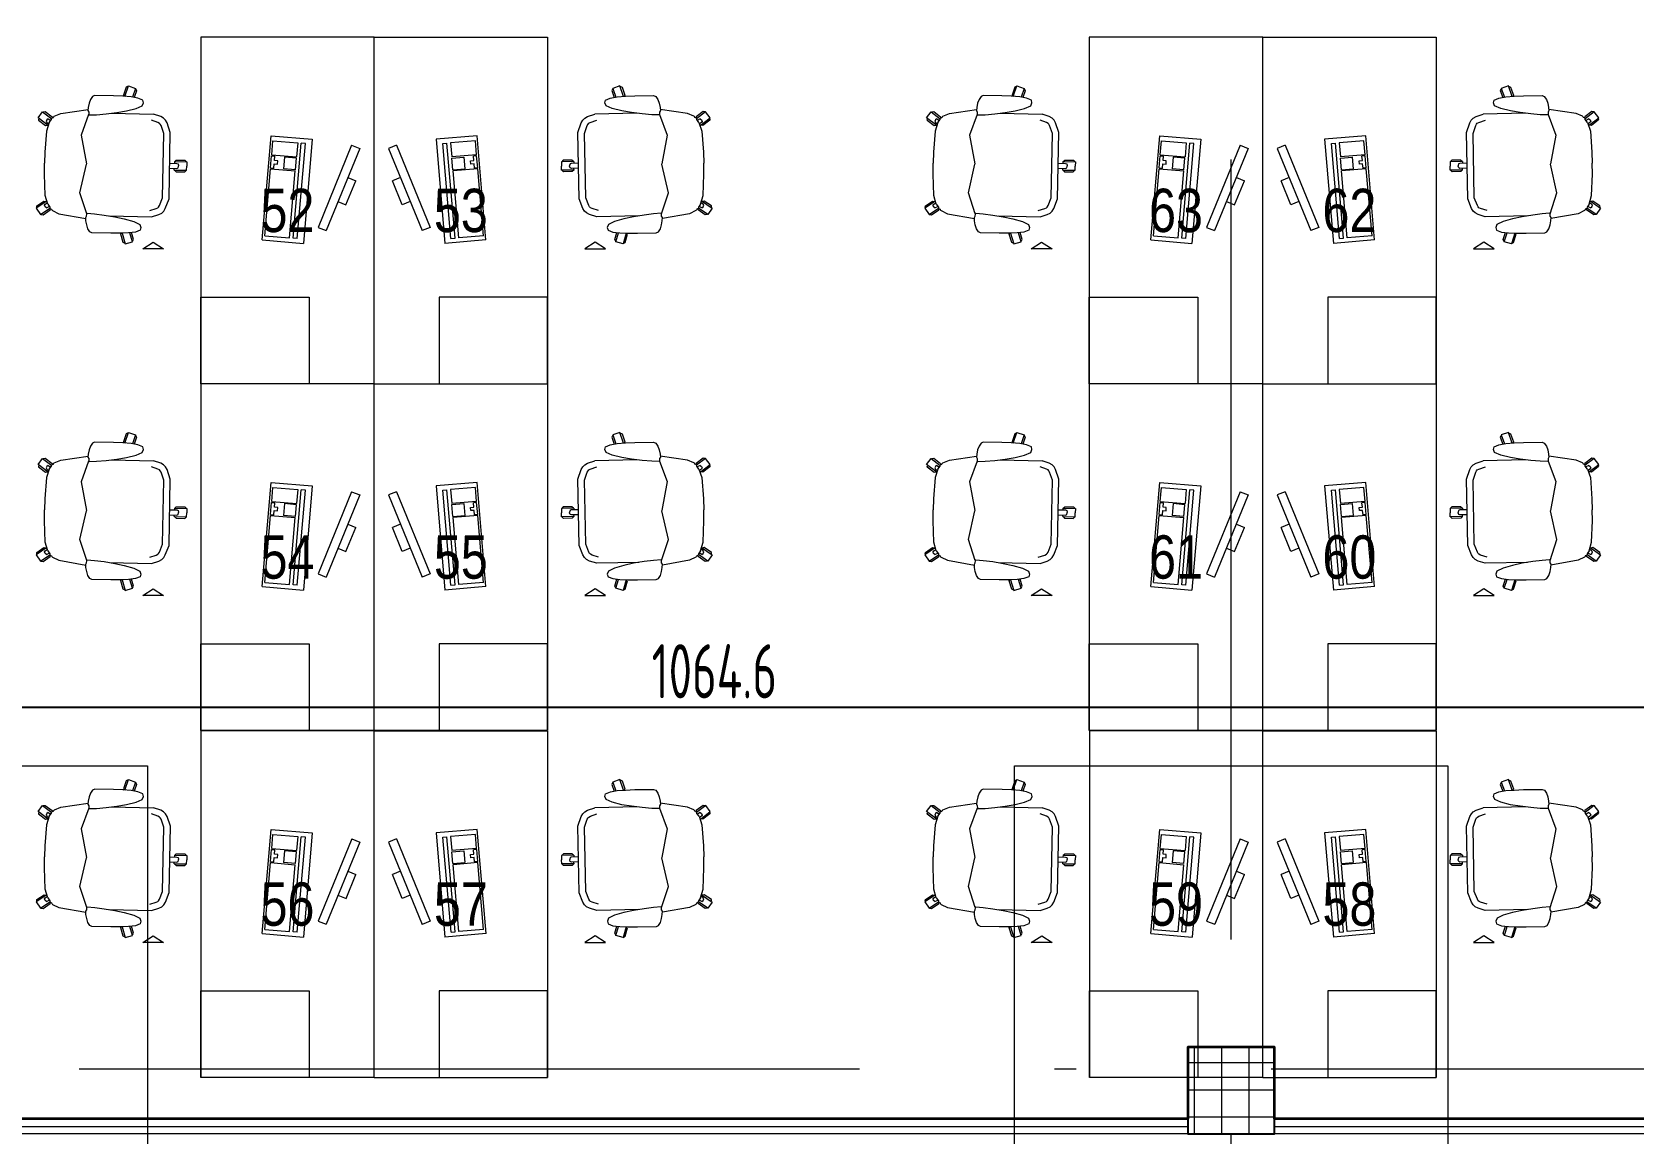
# Model space of a CAD drawing. Extents: x 6529560 to 6558080, y 5579316 to 5588131.
# Drawn here: x 6543811.77 to 6543819.16, y 5579604.23 to 5579609.31 of the extents above; entities that cross this region are included whole.
import ezdxf
from ezdxf.enums import TextEntityAlignment as Align

# ---------------------------------------------------------------- set-up
doc = ezdxf.new("R2010")
doc.units = 0
doc.header["$MEASUREMENT"] = 0
doc.header["$PDSIZE"] = -5
doc.linetypes.add('ACAD_ISO10W100', pattern=[18, 12, -3, 0, -3])
doc.linetypes.add('GR_SOLID', pattern=[0])
doc.layers.get('0').update_dxf_attribs({"color": 2, "linetype": 'CONTINUOUS', "lineweight": 5})
doc.layers.get('Defpoints').update_dxf_attribs({"linetype": 'CONTINUOUS'})
for name, color, linetype, lineweight in [('arch_fundamenty na rzucie', 3, 'CONTINUOUS', 15), ('arch_meble', 5, 'GR_SOLID', 13), ('arch_osie', 181, 'CONTINUOUS', 5), ('arch_powierzchnia', 6, 'CONTINUOUS', 35), ('arch_sciany dzialowe cienkie na hali', 52, 'CONTINUOUS', 15), ('arch_slupy wypelnienie', 9, 'CONTINUOUS', 13), ('arch_słupy', 8, 'CONTINUOUS', 25), ('arch_wymiary', 2, 'CONTINUOUS', 13)]:
    doc.layers.add(name, color=color, linetype=linetype, lineweight=lineweight)
doc.styles.add('ISO8', font='iso8.shx', dxfattribs={"width": 0.7})
doc.styles.add('ROMANS', font='romans.shx', dxfattribs={"width": 0.8})
doc.styles.get("Standard").update_dxf_attribs({"font": 'arial.ttf', "width": 0.75})
doc.dimstyles.new('biura', dxfattribs={"dimtxt": 0.25, "dimasz": 0.1, "dimexe": 0.18, "dimexo": 0.0625, "dimgap": 0.04, "dimtad": 1, "dimdec": 1, "dimlfac": 100, "dimzin": 0, "dimdsep": 46, "dimtxsty": 'ISO8', "dimblk": 'ARCHTICK', "dimcen": 0.09, "dimadec": 0, "dimazin": 0, "dimtfac": 1, "dimtdec": 1, "dimtix": 1, "dimtofl": 0, "dimtmove": 0, "dimatfit": 3, "dimldrblk": 'ARCHTICK', "dimfxl": 0.2, "dimfxlon": 1, "dimtolj": 1, "dimtzin": 0, "dimarcsym": 0})
doc.dimstyles.new('D-GB-50', dxfattribs={"dimscale": 50, "dimtxt": 2.5, "dimasz": 2.5, "dimexe": 1, "dimexo": 2, "dimtad": 1, "dimdec": 0, "dimtxsty": 'ROMANS', "dimblk": 'OBLIQUE', "dimcen": 2.5, "dimdle": 1, "dimclrd": 256, "dimclre": 256, "dimclrt": 2, "dimadec": 0, "dimazin": 0, "dimtfac": 1, "dimtdec": 0, "dimtix": 1, "dimtmove": 2, "dimatfit": 3, "dimfxl": 1, "dimarcsym": 0})

# ---------------------------------------------------------------- blocks, each defined once
blk = doc.blocks.new('_ArchTick')
at = {"color": 0, "linetype": 'ByBlock', "const_width": 0.15}
blk.add_lwpolyline([(-0.5, -0.5), (0.5, 0.5)], dxfattribs=at)
blk = doc.blocks.new('*D292')
at = {"layer": 'arch_wymiary', "color": 0, "lineweight": -2, "transparency": 16777216}
for p, q in [((6543809.6586, 5579611.1226), (6543809.2786, 5579611.1226)), ((6543809.4586, 5579611.1226), (6543809.4586, 5579604.2977)), ((6543809.5837, 5579604.2977), (6543809.2786, 5579604.2977))]:
    blk.add_line(p, q, dxfattribs=at)
at = {"layer": 'Defpoints', "color": 0, "transparency": 16777216}
for p in [(6543814.0762, 5579611.1226), (6543809.4586, 5579604.2977), (6543809.6462, 5579604.2977)]:
    blk.add_point(p, dxfattribs=at)
at = {"layer": 'arch_wymiary', "color": 0, "lineweight": -2, "transparency": 16777216, "xscale": 0.1, "yscale": 0.1, "zscale": 0.1}
for p, rotation in [((6543809.4586, 5579611.1226), 90), ((6543809.4586, 5579604.2977), 270)]:
    blk.add_blockref('_ArchTick', p, dxfattribs=dict(at, rotation=rotation))
at = {"layer": 'arch_wymiary', "color": 0, "transparency": 16777216, "insert": (6543809.2936, 5579607.7101), "char_height": 0.25, "attachment_point": 5, "rotation": 90, "style": 'ISO8'}
blk.add_mtext('\\A1;682.5', dxfattribs=at)
blk = doc.blocks.new('*D293')
at = {"layer": 'arch_wymiary', "color": 0, "lineweight": -2, "transparency": 16777216}
for p, q in [((6543809.5922, 5579606.3985), (6543809.5922, 5579606.0185)), ((6543820.2379, 5579606.3985), (6543820.2379, 5579606.0185)), ((6543809.5922, 5579606.1985), (6543820.2379, 5579606.1985))]:
    blk.add_line(p, q, dxfattribs=at)
at = {"layer": 'Defpoints', "color": 0, "transparency": 16777216}
for p in [(6543809.5922, 5579607.2507), (6543820.2379, 5579607.2507), (6543820.2379, 5579606.1985)]:
    blk.add_point(p, dxfattribs=at)
at = {"layer": 'arch_wymiary', "color": 0, "lineweight": -2, "transparency": 16777216, "xscale": 0.1, "yscale": 0.1, "zscale": 0.1, "rotation": 180}
blk.add_blockref('_ArchTick', (6543809.5922, 5579606.1985), dxfattribs=at)
at = {"layer": 'arch_wymiary', "color": 0, "lineweight": -2, "transparency": 16777216, "xscale": 0.1, "yscale": 0.1, "zscale": 0.1}
blk.add_blockref('_ArchTick', (6543820.2379, 5579606.1985), dxfattribs=at)
at = {"layer": 'arch_wymiary', "color": 0, "transparency": 16777216, "insert": (6543814.915, 5579606.3635), "char_height": 0.25, "attachment_point": 5, "style": 'ISO8'}
blk.add_mtext('\\A1;1064.6', dxfattribs=at)
blk = doc.blocks.new('_OBLIQUE')
at = {"color": 0, "linetype": 'ByBlock', "lineweight": -2}
blk.add_line((-0.5, -0.5), (0.5, 0.5), dxfattribs=at)
blk = doc.blocks.new('biurko dostawka')
at = {"layer": 'arch_meble', "color": 0}
for p, q in [((6555863.26, 5577522.73, 7.3), (6555703.26, 5577522.73, 7.3)), ((6555703.26, 5577522.73, 7.3), (6555703.26, 5577442.73, 7.3)), ((6555863.26, 5577522.73, 7.3), (6555863.26, 5577442.73, 7.3)), ((6555753.11, 5577512.35, 7.3), (6555754.62, 5577516.06, 7.3)), ((6555753.11, 5577512.35, 7.3), (6555791.09, 5577496.86, 7.3)), ((6555754.62, 5577516.06, 7.3), (6555792.6, 5577500.56, 7.3)), ((6555768.05, 5577510.58, 7.3), (6555769.56, 5577514.28, 7.3)), ((6555780.68, 5577509.74, 7.3), (6555769.56, 5577514.28, 7.3)), ((6555779.17, 5577506.04, 7.3), (6555780.68, 5577509.74, 7.3)), ((6555791.09, 5577496.86, 7.3), (6555792.6, 5577500.56, 7.3)), ((6555748.8, 5577475.2, 7.3), (6555750.42, 5577494.18, 7.3)), ((6555750.42, 5577494.18, 7.3), (6555798.5, 5577490.1, 7.3)), ((6555752.41, 5577490.99, 7.3), (6555752.25, 5577489.12, 7.3)), ((6555796.25, 5577487.27, 7.3), (6555752.41, 5577490.99, 7.3)), ((6555796.89, 5577471.12, 7.3), (6555798.5, 5577490.1, 7.3)), ((6555751.14, 5577476.01, 7.3), (6555752.11, 5577487.44, 7.3)), ((6555752.11, 5577487.44, 7.3), (6555758.59, 5577486.89, 7.3)), ((6555796.1, 5577485.4, 7.3), (6555752.25, 5577489.12, 7.3)), ((6555757.62, 5577475.46, 7.3), (6555758.59, 5577486.89, 7.3)), ((6555759.09, 5577486.85, 7.3), (6555758.62, 5577481.39, 7.3)), ((6555764.57, 5577486.38, 7.3), (6555759.09, 5577486.85, 7.3)), ((6555764.09, 5577474.91, 7.3), (6555765.06, 5577486.34, 7.3)), ((6555764.57, 5577486.38, 7.3), (6555764.1, 5577480.93, 7.3)), ((6555795.95, 5577483.72, 7.3), (6555765.06, 5577486.34, 7.3)), ((6555794.98, 5577472.28, 7.3), (6555795.95, 5577483.72, 7.3)), ((6555796.25, 5577487.27, 7.3), (6555796.1, 5577485.4, 7.3)), ((6555796.89, 5577471.12, 7.3), (6555748.8, 5577475.2, 7.3)), ((6555757.62, 5577475.46, 7.3), (6555751.14, 5577476.01, 7.3)), ((6555758.12, 5577475.42, 7.3), (6555758.24, 5577476.91, 7.3)), ((6555763.6, 5577474.95, 7.3), (6555758.12, 5577475.42, 7.3)), ((6555760.24, 5577476.74, 7.3), (6555758.24, 5577476.91, 7.3)), ((6555758.62, 5577481.39, 7.3), (6555764.1, 5577480.93, 7.3)), ((6555760.36, 5577478.24, 7.3), (6555760.24, 5577476.74, 7.3)), ((6555761.86, 5577478.11, 7.3), (6555760.36, 5577478.24, 7.3)), ((6555761.73, 5577476.61, 7.3), (6555761.86, 5577478.11, 7.3)), ((6555763.72, 5577476.44, 7.3), (6555761.73, 5577476.61, 7.3)), ((6555763.6, 5577474.95, 7.3), (6555763.72, 5577476.44, 7.3)), ((6555794.98, 5577472.28, 7.3), (6555764.09, 5577474.91, 7.3)), ((6555703.26, 5577442.73, 7.3), (6555863.26, 5577442.73, 7.3)), ((6555760.02, 5577431.44, 7.3), (6555760.1, 5577435.44, 7.3)), ((6555760.73, 5577430.7, 7.3), (6555760.02, 5577431.44, 7.3)), ((6555760.1, 5577435.44, 7.3), (6555760.84, 5577436.16, 7.3)), ((6555760.73, 5577430.58, 7.3), (6555760.84, 5577436.28, 7.3)), ((6555760.84, 5577436.28, 7.3), (6555762.79, 5577436.24, 7.3)), ((6555761.47, 5577428.4, 7.3), (6555761.54, 5577431.75, 7.3)), ((6555761.54, 5577431.75, 7.3), (6555761.77, 5577432.33, 7.3)), ((6555761.77, 5577432.33, 7.3), (6555762.52, 5577432.51, 7.3)), ((6555762.52, 5577432.51, 7.3), (6555762.71, 5577432.51, 7.3)), ((6555762.91, 5577432.51, 7.3), (6555762.71, 5577432.51, 7.3)), ((6555764.73, 5577436.2, 7.3), (6555762.79, 5577436.24, 7.3)), ((6555763.65, 5577432.29, 7.3), (6555762.91, 5577432.51, 7.3)), ((6555763.86, 5577431.7, 7.3), (6555763.65, 5577432.29, 7.3)), ((6555763.79, 5577428.36, 7.3), (6555763.86, 5577431.7, 7.3)), ((6555764.62, 5577430.5, 7.3), (6555764.73, 5577436.2, 7.3)), ((6555764.62, 5577430.62, 7.3), (6555765.37, 5577431.34, 7.3)), ((6555765.45, 5577435.33, 7.3), (6555764.73, 5577436.08, 7.3)), ((6555765.37, 5577431.34, 7.3), (6555765.45, 5577435.33, 7.3)), ((6555739.9, 5577424.24, 7.3), (6555738.79, 5577420.96, 7.3)), ((6555740.69, 5577425.57, 7.3), (6555739.9, 5577424.24, 7.3)), ((6555741.62, 5577426.47, 7.3), (6555740.69, 5577425.57, 7.3)), ((6555742.89, 5577427.15, 7.3), (6555741.62, 5577426.47, 7.3)), ((6555743.06, 5577423.7, 7.3), (6555742.64, 5577422.98, 7.3)), ((6555747.29, 5577428.68, 7.3), (6555742.89, 5577427.15, 7.3)), ((6555743.4, 5577424.03, 7.3), (6555743.06, 5577423.7, 7.3)), ((6555744.1, 5577424.41, 7.3), (6555743.4, 5577424.03, 7.3)), ((6555747.77, 5577425.68, 7.3), (6555744.1, 5577424.41, 7.3)), ((6555777.98, 5577428.08, 7.3), (6555747.29, 5577428.68, 7.3)), ((6555777.38, 5577425.1, 7.3), (6555747.77, 5577425.68, 7.3)), ((6555760.73, 5577430.58, 7.3), (6555761.52, 5577430.56, 7.3)), ((6555764.62, 5577430.5, 7.3), (6555763.84, 5577430.52, 7.3)), ((6555781, 5577423.68, 7.3), (6555777.38, 5577425.1, 7.3)), ((6555782.32, 5577426.37, 7.3), (6555777.98, 5577428.08, 7.3)), ((6555781.68, 5577423.28, 7.3), (6555781, 5577423.68, 7.3)), ((6555783.55, 5577425.64, 7.3), (6555782.32, 5577426.37, 7.3)), ((6555784.45, 5577424.71, 7.3), (6555783.55, 5577425.64, 7.3)), ((6555785.18, 5577423.34, 7.3), (6555784.45, 5577424.71, 7.3)), ((6555797.96, 5577420.73, 7.3), (6555800.98, 5577425.52, 7.3)), ((6555800.98, 5577425.52, 7.3), (6555800.98, 5577415.94, 7.3)), ((6555732.39, 5577415.98, 7.3), (6555731.44, 5577413.75, 7.3)), ((6555733.58, 5577416.27, 7.3), (6555732.39, 5577415.98, 7.3)), ((6555735.02, 5577415.7, 7.3), (6555733.58, 5577416.27, 7.3)), ((6555738.41, 5577401.54, 7.3), (6555738.79, 5577420.96, 7.3)), ((6555742.64, 5577422.98, 7.3), (6555741.62, 5577419.99, 7.3)), ((6555782.01, 5577422.93, 7.3), (6555781.68, 5577423.28, 7.3)), ((6555782.4, 5577422.2, 7.3), (6555782.01, 5577422.93, 7.3)), ((6555783.3, 5577419.17, 7.3), (6555782.4, 5577422.2, 7.3)), ((6555786.17, 5577420.02, 7.3), (6555785.18, 5577423.34, 7.3)), ((6555785.78, 5577400.6, 7.3), (6555786.17, 5577420.02, 7.3)), ((6555800.98, 5577415.94, 7.3), (6555797.96, 5577420.73, 7.3)), ((6555725.77, 5577409.33, 7.3), (6555726.92, 5577412.64, 7.3)), ((6555730.65, 5577407.64, 7.3), (6555725.77, 5577409.33, 7.3)), ((6555725.89, 5577409.29, 7.3), (6555726.34, 5577408.36, 7.3)), ((6555726.92, 5577412.64, 7.3), (6555731, 5577411.22, 7.3)), ((6555727, 5577412.61, 7.3), (6555727.98, 5577413.09, 7.3)), ((6555727.98, 5577413.09, 7.3), (6555731.13, 5577411.99, 7.3)), ((6555730.89, 5577410.61, 7.3), (6555730.59, 5577406.74, 7.3)), ((6555731.44, 5577413.75, 7.3), (6555730.89, 5577410.61, 7.3)), ((6555736.26, 5577412.86, 7.3), (6555735.02, 5577415.7, 7.3)), ((6555737.36, 5577408.44, 7.3), (6555736.26, 5577412.86, 7.3)), ((6555787.1, 5577407.45, 7.3), (6555788.38, 5577411.83, 7.3)), ((6555788.38, 5577411.83, 7.3), (6555789.73, 5577414.62, 7.3)), ((6555789.73, 5577414.62, 7.3), (6555791.18, 5577415.13, 7.3)), ((6555791.18, 5577415.13, 7.3), (6555792.37, 5577414.8, 7.3)), ((6555792.37, 5577414.8, 7.3), (6555793.23, 5577412.54, 7.3)), ((6555793.23, 5577412.54, 7.3), (6555793.65, 5577409.37, 7.3)), ((6555796.66, 5577411.73, 7.3), (6555793.46, 5577410.76, 7.3)), ((6555797.7, 5577411.24, 7.3), (6555793.57, 5577409.99, 7.3)), ((6555793.65, 5577409.37, 7.3), (6555793.8, 5577405.49, 7.3)), ((6555797.62, 5577411.22, 7.3), (6555796.66, 5577411.73, 7.3)), ((6555798.71, 5577407.89, 7.3), (6555797.7, 5577411.24, 7.3)), ((6555726.34, 5577408.36, 7.3), (6555730.12, 5577407.05, 7.3)), ((6555730.12, 5577407.05, 7.3), (6555730.63, 5577407.3, 7.3)), ((6555730.43, 5577402.43, 7.3), (6555730.28, 5577393.77, 7.3)), ((6555730.59, 5577406.74, 7.3), (6555730.43, 5577402.43, 7.3)), ((6555738.11, 5577403.96, 7.3), (6555737.36, 5577408.44, 7.3)), ((6555738.71, 5577399.07, 7.3), (6555738.11, 5577403.96, 7.3)), ((6555785.39, 5577398.15, 7.3), (6555786.17, 5577403.01, 7.3)), ((6555786.17, 5577403.01, 7.3), (6555787.1, 5577407.45, 7.3)), ((6555793.77, 5577406.39, 7.3), (6555798.71, 5577407.89, 7.3)), ((6555794.28, 5577405.79, 7.3), (6555793.78, 5577406.05, 7.3)), ((6555793.8, 5577405.49, 7.3), (6555793.79, 5577401.19, 7.3)), ((6555798.11, 5577406.95, 7.3), (6555794.28, 5577405.79, 7.3)), ((6555798.6, 5577407.86, 7.3), (6555798.11, 5577406.95, 7.3)), ((6555739.07, 5577394.67, 7.3), (6555738.71, 5577399.07, 7.3)), ((6555739.19, 5577391.21, 7.3), (6555739.07, 5577394.67, 7.3)), ((6555784.85, 5577393.77, 7.3), (6555785.39, 5577398.15, 7.3)), ((6555793.79, 5577401.19, 7.3), (6555793.6, 5577392.52, 7.3)), ((6555730.28, 5577393.77, 7.3), (6555730.71, 5577392.78, 7.3)), ((6555730.71, 5577392.78, 7.3), (6555732.06, 5577391.85, 7.3)), ((6555732.06, 5577391.85, 7.3), (6555733.81, 5577391.2, 7.3)), ((6555733.81, 5577391.2, 7.3), (6555735.72, 5577390.79, 7.3)), ((6555735.72, 5577390.79, 7.3), (6555737.2, 5577390.67, 7.3)), ((6555738.5, 5577378.15, 7.3), (6555736.74, 5577390.71, 7.3)), ((6555737.2, 5577390.67, 7.3), (6555737.85, 5577391.01, 7.3)), ((6555737.85, 5577391.01, 7.3), (6555738.83, 5577391.05, 7.3)), ((6555738.83, 5577391.05, 7.3), (6555738.96, 5577391, 7.3)), ((6555738.96, 5577391, 7.3), (6555739.19, 5577391.21, 7.3)), ((6555738.96, 5577391, 7.3), (6555748.47, 5577387.48, 7.3)), ((6555748.47, 5577387.48, 7.3), (6555761.81, 5577389.93, 7.3)), ((6555775.18, 5577386.96, 7.3), (6555761.94, 5577389.93, 7.3)), ((6555784.82, 5577390.1, 7.3), (6555775.18, 5577386.96, 7.3)), ((6555784.59, 5577390.32, 7.3), (6555784.85, 5577393.77, 7.3)), ((6555784.82, 5577390.1, 7.3), (6555784.59, 5577390.32, 7.3)), ((6555784.77, 5577377.24, 7.3), (6555787.03, 5577389.72, 7.3)), ((6555784.95, 5577390.14, 7.3), (6555784.82, 5577390.1, 7.3)), ((6555785.92, 5577390.07, 7.3), (6555784.95, 5577390.14, 7.3)), ((6555786.57, 5577389.7, 7.3), (6555785.92, 5577390.07, 7.3)), ((6555788.04, 5577389.76, 7.3), (6555786.57, 5577389.7, 7.3)), ((6555789.96, 5577390.09, 7.3), (6555788.04, 5577389.76, 7.3)), ((6555791.75, 5577390.67, 7.3), (6555789.96, 5577390.09, 7.3)), ((6555793.13, 5577391.55, 7.3), (6555791.75, 5577390.67, 7.3)), ((6555793.6, 5577392.52, 7.3), (6555793.13, 5577391.55, 7.3)), ((6555737.67, 5577370.91, 7.3), (6555740.09, 5577374.1, 7.3)), ((6555737.77, 5577369.76, 7.3), (6555740.93, 5577373.94, 7.3)), ((6555739.78, 5577375.16, 7.3), (6555738.5, 5577378.15, 7.3)), ((6555739.98, 5577374.94, 7.3), (6555739.78, 5577375.16, 7.3)), ((6555740.15, 5577374.8, 7.3), (6555739.98, 5577374.94, 7.3)), ((6555740.09, 5577374.1, 7.3), (6555740.61, 5577374.17, 7.3)), ((6555740.38, 5577374.71, 7.3), (6555740.15, 5577374.8, 7.3)), ((6555740.69, 5577373.98, 7.3), (6555740.38, 5577374.71, 7.3)), ((6555744.13, 5577372.36, 7.3), (6555740.56, 5577367.65, 7.3)), ((6555741.36, 5577373.86, 7.3), (6555740.69, 5577373.98, 7.3)), ((6555740.94, 5577372.3, 7.3), (6555741.7, 5577373.6, 7.3)), ((6555740.94, 5577372.3, 7.3), (6555741.42, 5577371.68, 7.3)), ((6555742.66, 5577372.84, 7.3), (6555741.36, 5577373.86, 7.3)), ((6555741.42, 5577371.68, 7.3), (6555742.14, 5577371.39, 7.3)), ((6555742.14, 5577371.39, 7.3), (6555742.67, 5577371.72, 7.3)), ((6555742.66, 5577372.84, 7.3), (6555746.62, 5577371.55, 7.3)), ((6555742.67, 5577371.72, 7.3), (6555743.34, 5577372.62, 7.3)), ((6555744.07, 5577371.08, 7.3), (6555743.93, 5577372.1, 7.3)), ((6555780.41, 5577372.1, 7.3), (6555776.39, 5577370.97, 7.3)), ((6555778.91, 5577371.68, 7.3), (6555782.29, 5577366.83, 7.3)), ((6555780.35, 5577370.98, 7.3), (6555779.71, 5577371.9, 7.3)), ((6555780.41, 5577372.1, 7.3), (6555781.74, 5577373.06, 7.3)), ((6555782.1, 5577371.49, 7.3), (6555781.4, 5577372.81, 7.3)), ((6555781.74, 5577373.06, 7.3), (6555782.42, 5577373.16, 7.3)), ((6555785.16, 5577368.83, 7.3), (6555782.17, 5577373.13, 7.3)), ((6555782.42, 5577373.16, 7.3), (6555782.75, 5577373.87, 7.3)), ((6555783.02, 5577373.25, 7.3), (6555782.5, 5577373.34, 7.3)), ((6555782.75, 5577373.87, 7.3), (6555782.99, 5577373.96, 7.3)), ((6555782.99, 5577373.96, 7.3), (6555783.16, 5577374.09, 7.3)), ((6555785.31, 5577369.97, 7.3), (6555783.02, 5577373.25, 7.3)), ((6555783.16, 5577374.09, 7.3), (6555783.37, 5577374.3, 7.3)), ((6555783.37, 5577374.3, 7.3), (6555784.77, 5577377.24, 7.3)), ((6555737.82, 5577369.83, 7.3), (6555737.67, 5577370.91, 7.3)), ((6555740.56, 5577367.65, 7.3), (6555737.77, 5577369.76, 7.3)), ((6555741.09, 5577367.81, 7.3), (6555741.66, 5577367.89, 7.3)), ((6555741.66, 5577367.89, 7.3), (6555744.07, 5577371.08, 7.3)), ((6555746.62, 5577371.55, 7.3), (6555756.41, 5577370.81, 7.3)), ((6555756.41, 5577370.81, 7.3), (6555761.5, 5577370.67, 7.3)), ((6555766.58, 5577370.61, 7.3), (6555761.5, 5577370.67, 7.3)), ((6555776.39, 5577370.97, 7.3), (6555766.58, 5577370.61, 7.3)), ((6555778.92, 5577370.39, 7.3), (6555779.1, 5577371.41, 7.3)), ((6555781.21, 5577367.11, 7.3), (6555778.92, 5577370.39, 7.3)), ((6555780.87, 5577370.62, 7.3), (6555780.35, 5577370.98, 7.3)), ((6555781.6, 5577370.89, 7.3), (6555780.87, 5577370.62, 7.3)), ((6555781.77, 5577367.01, 7.3), (6555781.21, 5577367.11, 7.3)), ((6555782.1, 5577371.49, 7.3), (6555781.6, 5577370.89, 7.3)), ((6555782.29, 5577366.83, 7.3), (6555785.16, 5577368.83, 7.3)), ((6555785.12, 5577368.9, 7.3), (6555785.31, 5577369.97, 7.3))]:
    blk.add_line(p, q, dxfattribs=at)
at = {"layer": 'arch_meble', "color": 0, "extrusion": (0, 0, -1)}
blk.add_line((6555746.26, 5577522.73, 7.3), (6555704.26, 5577522.73, 7.3), dxfattribs=at)
at = {"layer": 'arch_meble', "color": 0, "elevation": 7.3}
blk.add_lwpolyline([(6555863.26, 5577442.73), (6555823.26, 5577442.73), (6555823.26, 5577492.73), (6555863.26, 5577492.73)], close=True, dxfattribs=at)

msp = doc.modelspace()

# ---------------------------------------------------------------- hatches: boundary and pattern name
at = {"layer": 'arch_slupy wypelnienie'}
h = msp.add_hatch(dxfattribs=at)
h.set_pattern_fill('ANSI37', color=256, angle=225)
h.set_pattern_definition([(270, (56.63013, 97.55748), (0.125, 0), []), (0, (56.63013, 97.55748), (0, 0.125), [])])
h.paths.add_polyline_path([(6543817.4997, 5579604.6276), (6543817.0997, 5579604.6276), (6543817.0997, 5579604.2276), (6543817.4997, 5579604.2276)])

# ---------------------------------------------------------------- linework, layer by layer
at = {"layer": 'arch_fundamenty na rzucie', "extrusion": (-4.94824e-09, -8.03156e-10, 1)}
for points in [[(6543812.2996, 5579605.9277), (6543812.2999, 5579603.1277), (6543810.2999, 5579603.1275), (6543810.2996, 5579605.9275)], [(6543818.2996, 5579605.9277), (6543818.2999, 5579603.1277), (6543816.2999, 5579603.1275), (6543816.2996, 5579605.9275)]]:
    msp.add_lwpolyline(points, close=True, dxfattribs=at)
at = {"layer": 'arch_osie', "linetype": 'ACAD_ISO10W100', "ltscale": 0.3, "extrusion": (-4.94832e-09, -8.0265e-10, 1)}
for points in [[(6543817.2997, 5579599.6258), (6543817.2997, 5579618.1396)], [(6543740.4841, 5579604.5276), (6543858.1047, 5579604.5276)]]:
    msp.add_lwpolyline(points, dxfattribs=at)
at = {"layer": 'arch_powierzchnia'}
msp.add_lwpolyline([(6543805.2247, 5579611.1226), (6543820.2379, 5579611.1222), (6543820.2379, 5579604.2977), (6543817.4997, 5579604.2977), (6543817.4997, 5579604.6276), (6543817.0997, 5579604.6276), (6543817.0997, 5579604.2977), (6543811.4997, 5579604.2977), (6543811.4997, 5579604.6276), (6543811.0997, 5579604.6276), (6543811.0997, 5579604.2977), (6543805.4997, 5579604.2977), (6543805.4997, 5579604.6276), (6543805.2247, 5579604.6276)], close=True, dxfattribs=at)
at = {"layer": 'arch_sciany dzialowe cienkie na hali'}
for points in [[(6543811.4997, 5579604.2977), (6543817.0997, 5579604.2977), (6543817.0997, 5579604.2276), (6543811.4997, 5579604.2276)], [(6543817.4997, 5579604.2977), (6543823.0997, 5579604.2977), (6543823.0997, 5579604.2276), (6543817.4997, 5579604.2276)]]:
    msp.add_lwpolyline(points, close=True, dxfattribs=at)
for points in [[(6543811.4997, 5579604.2626), (6543817.0997, 5579604.2626)], [(6543817.4997, 5579604.2626), (6543823.0997, 5579604.2626)]]:
    msp.add_lwpolyline(points, dxfattribs=at)
at = {"layer": 'arch_słupy'}
msp.add_lwpolyline([(6543817.4997, 5579604.6276), (6543817.0997, 5579604.6276), (6543817.0997, 5579604.2276), (6543817.4997, 5579604.2276)], close=True, dxfattribs=at)

# ---------------------------------------------------------------- block references
at = {"layer": 'arch_meble', "color": 7, "yscale": 0.00999925254474, "zscale": 0.00999925254474}
for p, xscale, rotation in [((6488042.2874, 5645161.4233, 7.1464), 0.00999925254474, 269.9999997752803), ((6599584.4043, 5645161.4227, 7.1464), -0.00999925254474, 89.99999955176878), ((6488046.3871, 5645161.4233, 7.1464), 0.00999925254474, 269.9999997752803), ((6599588.504, 5645161.4227, 7.1464), -0.00999925254474, 89.99999955176878), ((6488042.2874, 5645159.8234, 7.1464), 0.00999925254474, 269.9999997752803), ((6599584.4043, 5645159.8228, 7.1464), -0.00999925254474, 89.99999955176878), ((6488046.3871, 5645159.8234, 7.1464), 0.00999925254474, 269.9999997752803), ((6599588.504, 5645159.8228, 7.1464), -0.00999925254474, 89.99999955176878), ((6488042.2875, 5645158.2214, 7.1464), 0.00999925254474, 269.9999997752803), ((6599584.4044, 5645158.2207, 7.1464), -0.00999925254474, 89.99999955176878), ((6488046.3872, 5645158.2214, 7.1464), 0.00999925254474, 269.9999997752803), ((6599588.5041, 5645158.2207, 7.1464), -0.00999925254474, 89.99999955176878)]:
    msp.add_blockref('biurko dostawka', p, dxfattribs=dict(at, xscale=xscale, rotation=rotation))

# ---------------------------------------------------------------- texts
at = {"color": 1, "width": 0.8}
for s, p in [('52', (6543812.9455, 5579608.4907)), ('53', (6543813.7455, 5579608.4907)), ('63', (6543817.0452, 5579608.4907)), ('62', (6543817.8452, 5579608.4907)), ('54', (6543812.9455, 5579606.8908)), ('55', (6543813.7455, 5579606.8908)), ('61', (6543817.0452, 5579606.8908)), ('60', (6543817.8452, 5579606.8908)), ('56', (6543812.9456, 5579605.2888)), ('57', (6543813.7456, 5579605.2888)), ('59', (6543817.0453, 5579605.2888)), ('58', (6543817.8453, 5579605.2888))]:
    msp.add_text(s, height=0.2, dxfattribs=at).set_placement(p, align=Align.MIDDLE_CENTER)

# ---------------------------------------------------------------- dimensions: what is measured, and where the dimension line sits
at = {"layer": 'arch_wymiary'}
dim = msp.add_linear_dim(base=(6543809.4586, 5579604.2977), p1=(6543814.0762, 5579611.1226, -0.0369), p2=(6543809.6462, 5579604.2977, -7.3391), angle=90, dimstyle='biura', override={"dimtmove": 1}, dxfattribs=at)
dim.commit()
dim.dimension.update_dxf_attribs({"geometry": '*D292', "text_midpoint": (6543809.2936, 5579607.7101)})
dim = msp.add_linear_dim(base=(6543820.2379, 5579606.1985), p1=(6543809.5922, 5579607.2507, -7.3022), p2=(6543820.2379, 5579607.2507, 7.3022), dimstyle='biura', dxfattribs=at)
dim.commit()
dim.dimension.update_dxf_attribs({"geometry": '*D293', "text_midpoint": (6543814.915, 5579606.3635)})

# ---------------------------------------------------------------- leaders
at = {"color": 1}
for points in [[(6543807.9328, 5579535.0595, -14.4258), (6543808.7702, 5579536.5599, -14.4258), (6543816.3451, 5579536.5599, -14.4258)], [(6543788.8584, 5579497.6965, -27.825), (6543789.6957, 5579499.1969, -27.825), (6543797.2706, 5579499.1969, -27.825)]]:
    msp.add_leader(points, dimstyle='D-GB-50', override={"dimclrd": 0}, dxfattribs=at)

doc.saveas('drawing.dxf')
